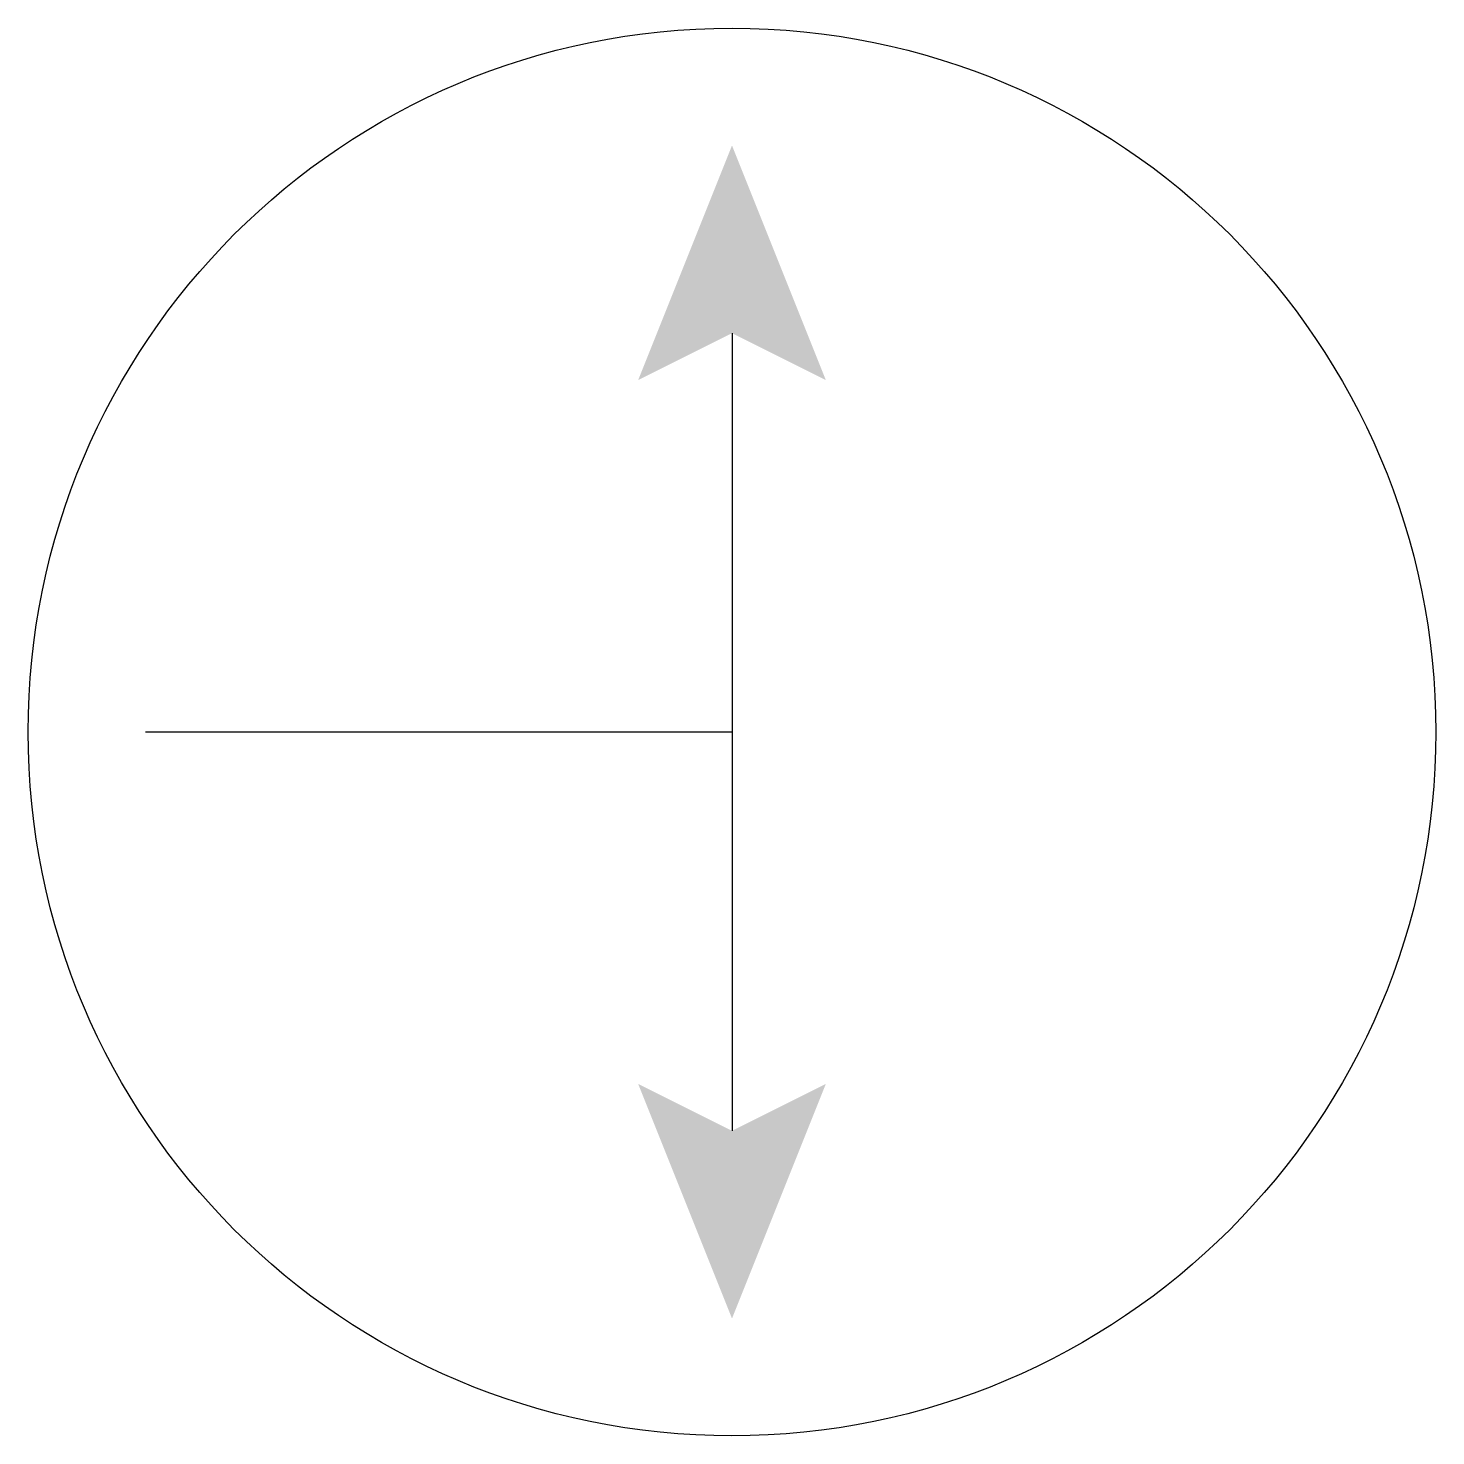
# Model space of a CAD drawing. Extents: x -3 to 3, y -3 to 3.
import ezdxf

# ---------------------------------------------------------------- set-up
doc = ezdxf.new("R2010")
doc.units = 0
doc.header["$LTSCALE"] = 0.01
doc.header["$MEASUREMENT"] = 0
doc.layers.get('0').update_dxf_attribs({"lineweight": 20})

msp = doc.modelspace()

# ---------------------------------------------------------------- hatches: boundary and pattern name
at = {"linetype": 'ByBlock', "lineweight": -2}
h = msp.add_hatch(color=0, dxfattribs=at)
h.dxf.hatch_style = 1
h.paths.add_polyline_path([(0, 2.5), (-0.4, 1.5), (0, 1.7), (0.4, 1.5)])
h = msp.add_hatch(color=0, dxfattribs=at)
h.dxf.hatch_style = 1
h.paths.add_polyline_path([(0, -2.5), (-0.4, -1.5), (0, -1.7), (0.4, -1.5)])

# ---------------------------------------------------------------- linework, layer by layer
at = {"color": 0, "linetype": 'ByBlock', "lineweight": -2}
msp.add_line((0, 0), (-2.5, 0), dxfattribs=at)
at = {"color": 0, "linetype": 'ByBlock', "lineweight": -2, "flags": 128}
msp.add_lwpolyline([(0, 1.7), (0, -1.7)], dxfattribs=at)
at = {"color": 0, "linetype": 'ByBlock', "lineweight": -2}
msp.add_circle((0, 0), 3, dxfattribs=at)

doc.saveas('drawing.dxf')
